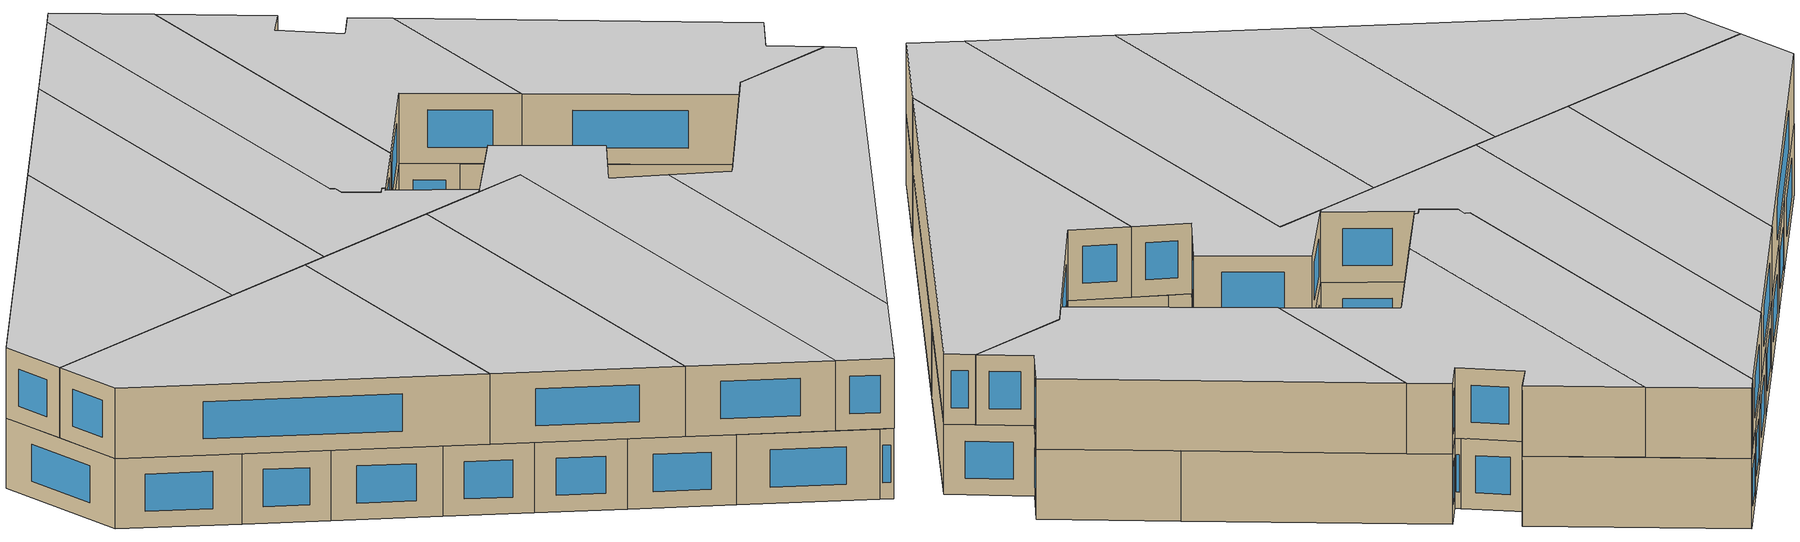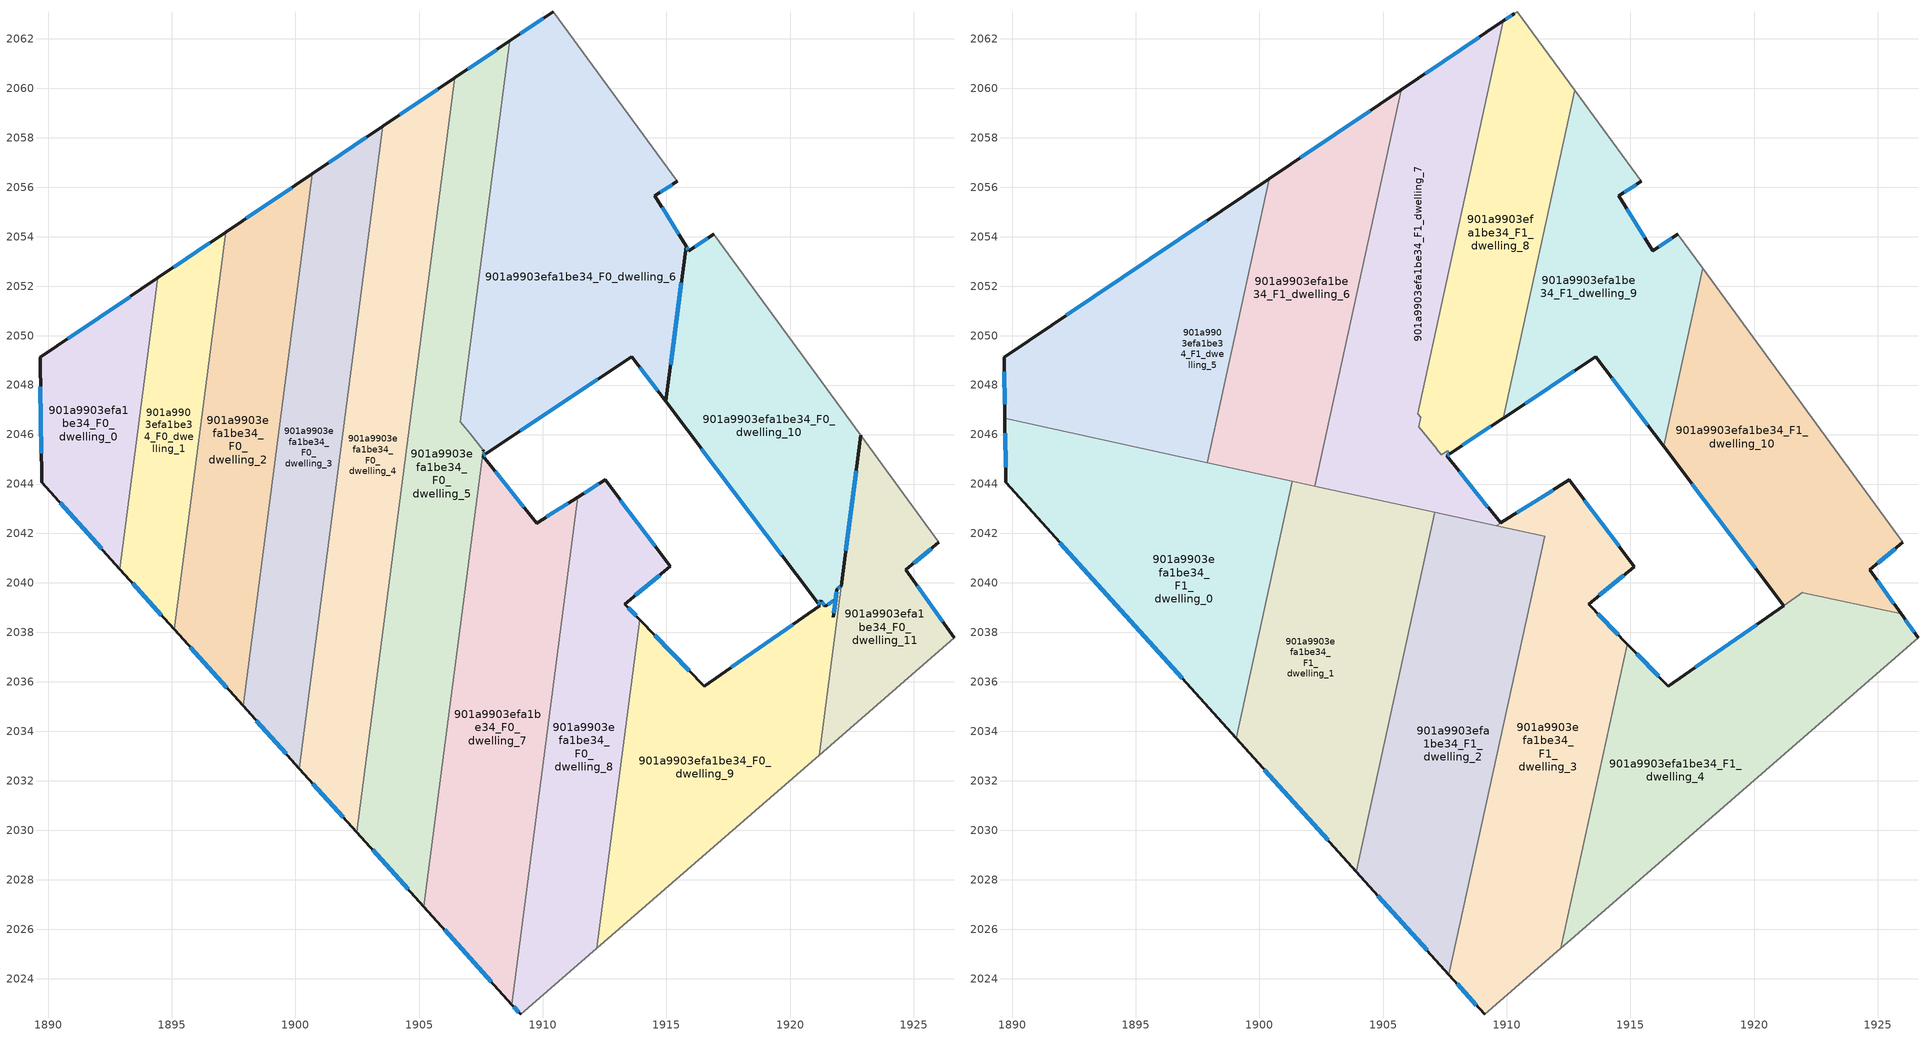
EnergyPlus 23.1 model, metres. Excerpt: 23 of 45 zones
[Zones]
901a9903efa1be34_F0_dwelling_0
 floor ground (EU_floor_Construction): 1894.43,2052.33 1892.9,2040.56 1889.74,2044.07 1889.67,2049.13 z0
 wall outside (EU_wall_Construction): 1894.43,2052.33 1889.67,2049.13 1889.74,2044.07 1892.9,2040.56 z0:3
 wall to 901a9903efa1be34_F0_dwelling_1 (EU_wall_Construction): 1892.9,2040.56 1894.43,2052.33 z0:3
 window (EU_Window_Construction): 1889.69,2047.94 1889.73,2045.25 / 1893.31,2051.58 1890.79,2049.88 / 1890.48,2043.24 1892.16,2041.38 z0.7:2.3
901a9903efa1be34_F0_dwelling_1
 floor ground (EU_floor_Construction): 1897.18,2054.18 1895.09,2038.12 1892.9,2040.56 1894.43,2052.33 z0
 wall outside (EU_wall_Construction): 1892.9,2040.56 1895.09,2038.12 / 1897.18,2054.18 1894.43,2052.33 z0:3
 wall to 901a9903efa1be34_F0_dwelling_2 (EU_wall_Construction): 1895.09,2038.12 1897.18,2054.18 z0:3
 window (EU_Window_Construction): 1893.42,2039.98 1894.58,2038.69 / 1896.53,2053.75 1895.08,2052.77 z0.7:2.3
901a9903efa1be34_F0_dwelling_10
 floor ground (EU_floor_Construction): 1916.9,2054.1 1922.85,2045.96 1922.06,2039.86 1921.9,2039.75 1921.75,2038.61 1921.84,2039.34 1921.42,2039.05 1921.24,2039.29 1921.11,2039.2 1914.97,2047.34 1915.79,2053.62 1915.91,2053.43 z0
 wall outside (EU_wall_Construction): 1921.75,2038.61 1921.84,2039.34 / 1921.75,2038.61 1921.9,2039.75 1922.06,2039.86 1922.85,2045.96 / 1916.9,2054.1 1915.91,2053.43 1915.79,2053.62 1914.97,2047.34 1921.11,2039.2 1921.24,2039.29 1921.42,2039.05 1921.84,2039.34 z0:3
 wall adiabatic (EU_wall_Construction): 1922.85,2045.96 1916.9,2054.1 z0:3
 window (EU_Window_Construction): 1921.14,2039.22 1921.21,2039.27 / 1921.28,2039.23 1921.37,2039.1 / 1921.52,2039.12 1921.74,2039.28 / 1921.77,2038.78 1921.82,2039.17 / 1921.78,2038.88 1921.86,2039.48 / 1921.93,2039.78 1922.02,2039.84 / 1922.25,2041.3 1922.67,2044.53 / 1916.67,2053.94 1916.14,2053.59 / 1915.88,2053.48 1915.82,2053.58 / 1915.6,2052.15 1915.17,2048.81 / 1916.42,2045.43 1919.67,2041.11 z0.7:2.3
 ceiling adiabatic (EU_roof_Construction): 1921.87,2039.54 1921.9,2039.75 1922.06,2039.86 1922.85,2045.96 1917.92,2052.72 1916.35,2045.52 1921.11,2039.2 1921.24,2039.29 1921.33,2039.17 z3
901a9903efa1be34_F0_dwelling_11
 floor ground (EU_floor_Construction): 1922.85,2045.96 1926.02,2041.64 1924.68,2040.53 1926.63,2037.78 1921.17,2033.04 z0
 wall outside (EU_wall_Construction): 1926.63,2037.78 1924.68,2040.53 1926.02,2041.64 / 1922.85,2045.96 1922.06,2039.86 z0:3
 wall adiabatic (EU_wall_Construction): 1921.17,2033.04 1926.63,2037.78 / 1926.02,2041.64 1922.85,2045.96 z0:3
 wall to 901a9903efa1be34_F0_dwelling_9 (EU_wall_Construction): 1922.06,2039.86 1921.17,2033.04 z0:3
 window (EU_Window_Construction): 1925,2040.79 1925.7,2041.38 / 1926.17,2038.42 1925.14,2039.88 / 1922.67,2044.53 1922.25,2041.3 z0.7:2.3
901a9903efa1be34_F0_dwelling_2
 floor ground (EU_floor_Construction): 1900.68,2056.54 1897.88,2035.03 1895.09,2038.12 1897.18,2054.18 z0
 wall outside (EU_wall_Construction): 1900.68,2056.54 1897.18,2054.18 / 1895.09,2038.12 1897.88,2035.03 z0:3
 wall to 901a9903efa1be34_F0_dwelling_3 (EU_wall_Construction): 1897.88,2035.03 1900.68,2056.54 z0:3
 window (EU_Window_Construction): 1899.86,2055.98 1898,2054.74 / 1895.75,2037.39 1897.23,2035.75 z0.7:2.3
 ceiling adiabatic (EU_roof_Construction): 1899.12,2044.6 1900.68,2056.54 1900.4,2056.35 1897.89,2044.87 z3
901a9903efa1be34_F0_dwelling_3
 floor ground (EU_floor_Construction): 1903.54,2058.46 1900.16,2032.49 1897.88,2035.03 1900.68,2056.54 z0
 wall outside (EU_wall_Construction): 1903.54,2058.46 1900.68,2056.54 / 1897.88,2035.03 1900.16,2032.49 z0:3
 wall to 901a9903efa1be34_F0_dwelling_4 (EU_wall_Construction): 1900.16,2032.49 1903.54,2058.46 z0:3
 window (EU_Window_Construction): 1902.86,2058.01 1901.35,2056.99 / 1898.42,2034.43 1899.63,2033.09 z0.7:2.3
 ceiling adiabatic (EU_roof_Construction): 1901.66,2044.04 1903.54,2058.46 1900.68,2056.54 1899.12,2044.6 z3; 1900.16,2032.49 1901.66,2044.04 1901.33,2044.12 1899.06,2033.72 z3
901a9903efa1be34_F0_dwelling_4
 floor ground (EU_floor_Construction): 1906.45,2060.42 1902.48,2029.92 1900.16,2032.49 1903.54,2058.46 z0
 wall outside (EU_wall_Construction): 1906.45,2060.42 1903.54,2058.46 / 1900.16,2032.49 1902.48,2029.92 z0:3
 wall to 901a9903efa1be34_F0_dwelling_5 (EU_wall_Construction): 1902.48,2029.92 1906.45,2060.42 z0:3
 window (EU_Window_Construction): 1905.76,2059.96 1904.22,2058.92 / 1900.71,2031.89 1901.94,2030.52 z0.7:2.3
 ceiling adiabatic (EU_roof_Construction): 1904.24,2043.48 1906.45,2060.42 1903.54,2058.46 1901.66,2044.04 z3
901a9903efa1be34_F0_dwelling_5
 floor ground (EU_floor_Construction): 1908.67,2061.92 1906.67,2046.52 1907.07,2046.02 1907.59,2045.36 1905.2,2026.9 1902.48,2029.92 1906.45,2060.42 z0
 wall outside (EU_wall_Construction): 1908.67,2061.92 1906.45,2060.42 / 1902.48,2029.92 1905.2,2026.9 z0:3
 wall to 901a9903efa1be34_F0_dwelling_6 (EU_wall_Construction): 1907.59,2045.36 1907.07,2046.02 1906.67,2046.52 1908.67,2061.92 z0:3
 wall to 901a9903efa1be34_F0_dwelling_7 (EU_wall_Construction): 1905.2,2026.9 1907.59,2045.36 z0:3
 window (EU_Window_Construction): 1908.15,2061.57 1906.97,2060.77 / 1903.12,2029.21 1904.56,2027.61 z0.7:2.3
901a9903efa1be34_F0_dwelling_6
 floor ground (EU_floor_Construction): 1910.42,2063.1 1915.44,2056.24 1914.53,2055.66 1915.79,2053.62 1914.97,2047.34 1913.6,2049.16 1907.7,2045.23 1907.6,2045.35 1907.07,2046.02 1906.67,2046.52 1908.67,2061.92 z0
 wall outside (EU_wall_Construction): 1907.7,2045.23 1913.6,2049.16 1914.97,2047.34 1915.79,2053.62 1914.53,2055.66 1915.44,2056.24 / 1910.42,2063.1 1908.67,2061.92 / 1907.59,2045.36 1907.6,2045.35 z0:3
 wall adiabatic (EU_wall_Construction): 1915.44,2056.24 1910.42,2063.1 z0:3
 wall to 901a9903efa1be34_F0_dwelling_7 (EU_wall_Construction): 1907.6,2045.35 1907.7,2045.23 z0:3
 window (EU_Window_Construction): 1909.08,2046.15 1912.22,2048.23 / 1910.01,2062.82 1909.08,2062.2 / 1914.75,2055.79 1915.23,2056.1 / 1915.5,2054.1 1914.83,2055.18 / 1915.17,2048.81 1915.6,2052.15 / 1913.92,2048.73 1914.65,2047.76 z0.7:2.3
 ceiling adiabatic (EU_roof_Construction): 1907.17,2050.36 1909.87,2062.72 1908.67,2061.92 z3
901a9903efa1be34_F0_dwelling_7
 floor ground (EU_floor_Construction): 1911.42,2043.47 1908.75,2022.95 1905.2,2026.9 1907.59,2045.36 1907.6,2045.35 1907.7,2045.23 1907.57,2045.15 1909.75,2042.42 z0
 wall outside (EU_wall_Construction): 1905.2,2026.9 1908.75,2022.95 / 1907.6,2045.35 1907.59,2045.36 / 1911.42,2043.47 1909.75,2042.42 1907.57,2045.15 1907.7,2045.23 z0:3
 wall to 901a9903efa1be34_F0_dwelling_8 (EU_wall_Construction): 1908.75,2022.95 1911.42,2043.47 z0:3
 window (EU_Window_Construction): 1906.03,2025.97 1907.92,2023.88 / 1907.6,2045.17 1907.67,2045.21 / 1909.24,2043.06 1908.08,2044.51 / 1911.03,2043.23 1910.14,2042.67 z0.7:2.3
901a9903efa1be34_F0_dwelling_8
 floor ground (EU_floor_Construction): 1912.52,2044.17 1915.16,2040.67 1913.31,2039.14 1913.91,2038.52 1912.19,2025.23 1909.11,2022.56 1908.75,2022.95 1911.42,2043.47 z0
 wall outside (EU_wall_Construction): 1913.91,2038.52 1913.31,2039.14 1915.16,2040.67 1912.52,2044.17 1911.42,2043.47 / 1908.75,2022.95 1909.11,2022.56 z0:3
 wall to 901a9903efa1be34_F0_dwelling_9 (EU_wall_Construction): 1912.19,2025.23 1913.91,2038.52 z0:3
 wall adiabatic (EU_wall_Construction): 1909.11,2022.56 1912.19,2025.23 z0:3
 window (EU_Window_Construction): 1914.54,2041.49 1913.14,2043.34 / 1913.74,2039.5 1914.73,2040.31 / 1913.77,2038.66 1913.45,2039 / 1908.83,2022.86 1909.02,2022.65 / 1912.26,2044 1911.68,2043.64 z0.7:2.3
901a9903efa1be34_F0_dwelling_9
 floor ground (EU_floor_Construction): 1922.06,2039.86 1921.17,2033.04 1912.19,2025.23 1913.91,2038.52 1916.53,2035.82 1921.2,2039.08 1921.11,2039.2 1921.24,2039.29 1921.42,2039.05 1921.84,2039.34 1921.9,2039.75 z0
 wall outside (EU_wall_Construction): 1922.06,2039.86 1921.9,2039.75 1921.84,2039.34 1921.42,2039.05 1921.24,2039.29 1921.11,2039.2 1921.2,2039.08 1916.53,2035.82 1913.91,2038.52 z0:3
 wall adiabatic (EU_wall_Construction): 1912.19,2025.23 1921.17,2033.04 z0:3
 window (EU_Window_Construction): 1922.02,2039.84 1921.93,2039.78 / 1915.91,2036.45 1914.53,2037.88 / 1920.11,2038.31 1917.63,2036.58 / 1921.13,2039.17 1921.18,2039.11 / 1921.21,2039.27 1921.14,2039.22 / 1921.37,2039.1 1921.28,2039.23 / 1921.74,2039.28 1921.52,2039.12 / 1921.88,2039.65 1921.86,2039.44 z0.7:2.3
 ceiling adiabatic (EU_roof_Construction): 1921.33,2039.17 1921.24,2039.29 1921.11,2039.2 1921.2,2039.08 z3
901a9903efa1be34_F1_dwelling_0
 floor to 901a9903efa1be34_F0_dwelling_2 (EU_floor_Construction): 1899.12,2044.6 1897.88,2035.03 1895.09,2038.12 1896.02,2045.27 z3
 floor to 901a9903efa1be34_F0_dwelling_0 (EU_floor_Construction): 1893.58,2045.81 1892.9,2040.56 1889.74,2044.07 1889.71,2046.65 z3
 floor to 901a9903efa1be34_F0_dwelling_1 (EU_floor_Construction): 1896.02,2045.27 1895.09,2038.12 1892.9,2040.56 1893.58,2045.81 z3
 floor to 901a9903efa1be34_F0_dwelling_3 (EU_floor_Construction): 1901.33,2044.12 1899.06,2033.72 1897.88,2035.03 1899.12,2044.6 z3
 wall outside (EU_wall_Construction): 1889.71,2046.65 1889.74,2044.06 1899.06,2033.71 z3:6
 wall to 901a9903efa1be34_F1_dwelling_1 (EU_wall_Construction): 1899.06,2033.71 1901.33,2044.12 z3:6
 wall to 901a9903efa1be34_F1_dwelling_5 (EU_wall_Construction): 1897.89,2044.87 1889.71,2046.65 z3:6
 wall to 901a9903efa1be34_F1_dwelling_6 (EU_wall_Construction): 1901.33,2044.12 1897.89,2044.86 z3:6
 window (EU_Window_Construction): 1891.93,2041.63 1896.87,2036.15 / 1889.71,2046.04 1889.73,2044.67 z3.7:5.3
 ceiling to 901a9903efa1be34_F2_dwelling_0 (EU_floor_Construction): 1899.06,2033.71 1901.33,2044.12 1889.71,2046.65 1889.74,2044.06 z6
901a9903efa1be34_F1_dwelling_1
 floor to 901a9903efa1be34_F0_dwelling_4 (EU_floor_Construction): 1904.24,2043.48 1902.48,2029.92 1900.16,2032.49 1901.66,2044.04 z3
 floor to 901a9903efa1be34_F0_dwelling_5 (EU_floor_Construction): 1907.08,2042.86 1903.91,2028.33 1902.48,2029.92 1904.24,2043.48 z3
 floor adiabatic (EU_floor_Construction): 1901.66,2044.04 1900.16,2032.49 1902.48,2029.92 1899.06,2033.71 1901.33,2044.12 z3
 wall outside (EU_wall_Construction): 1899.06,2033.71 1903.91,2028.33 z3:6
 wall to 901a9903efa1be34_F1_dwelling_2 (EU_wall_Construction): 1903.91,2028.33 1907.08,2042.86 z3:6
 wall to 901a9903efa1be34_F1_dwelling_7 (EU_wall_Construction): 1907.08,2042.86 1902.24,2043.92 z3:6
 wall to 901a9903efa1be34_F1_dwelling_6 (EU_wall_Construction): 1902.24,2043.92 1901.33,2044.12 z3:6
 window (EU_Window_Construction): 1900.2,2032.45 1902.77,2029.59 z3.7:5.3
 ceiling to 901a9903efa1be34_F2_dwelling_1 (EU_floor_Construction): 1903.91,2028.33 1907.08,2042.86 1901.33,2044.12 1899.06,2033.71 z6
901a9903efa1be34_F1_dwelling_10
 floor to 901a9903efa1be34_F0_dwelling_11 (EU_floor_Construction): 1922.85,2045.96 1926.01,2041.64 1924.68,2040.53 1925.94,2038.75 1922.03,2039.6 z3
 floor to 901a9903efa1be34_F0_dwelling_9 (EU_floor_Construction): 1922.06,2039.86 1922.03,2039.6 1921.97,2039.61 1921.87,2039.54 1921.9,2039.75 z3
 floor adiabatic (EU_floor_Construction): 1917.92,2052.72 1922.85,2045.96 1922.06,2039.86 1921.9,2039.75 1921.87,2039.54 1921.2,2039.08 1916.35,2045.52 z3
 wall outside (EU_wall_Construction): 1925.94,2038.75 1924.68,2040.53 1926.02,2041.64 / 1916.35,2045.52 1921.2,2039.08 z3:6
 wall to 901a9903efa1be34_F1_dwelling_9 (EU_wall_Construction): 1917.92,2052.72 1916.35,2045.52 z3:6
 wall adiabatic (EU_wall_Construction): 1926.02,2041.64 1917.92,2052.72 z3:6
 wall to 901a9903efa1be34_F1_dwelling_4 (EU_wall_Construction): 1921.2,2039.08 1921.97,2039.61 1925.94,2038.75 z3:6
 window (EU_Window_Construction): 1925,2040.79 1925.7,2041.38 / 1925.65,2039.16 1924.98,2040.11 / 1917.49,2044.01 1920.06,2040.59 z3.7:5.3
 ceiling to 901a9903efa1be34_F2_dwelling_10 (EU_floor_Construction): 1925.94,2038.75 1924.68,2040.53 1926.02,2041.64 1917.92,2052.72 1916.35,2045.52 1921.2,2039.08 1921.97,2039.61 z6
901a9903efa1be34_F1_dwelling_2
 floor to 901a9903efa1be34_F0_dwelling_7 (EU_floor_Construction): 1911.22,2041.96 1910.74,2038.28 1907.66,2024.16 1905.2,2026.9 1907.26,2042.82 z3
 floor to 901a9903efa1be34_F0_dwelling_8 (EU_floor_Construction): 1911.53,2041.89 1910.74,2038.28 1911.22,2041.96 z3
 floor to 901a9903efa1be34_F0_dwelling_5 (EU_floor_Construction): 1907.26,2042.82 1905.2,2026.9 1903.91,2028.33 1907.08,2042.86 z3
 wall outside (EU_wall_Construction): 1903.91,2028.33 1907.66,2024.16 z3:6
 wall to 901a9903efa1be34_F1_dwelling_3 (EU_wall_Construction): 1907.66,2024.16 1911.53,2041.89 1909.58,2042.31 z3:6
 wall to 901a9903efa1be34_F1_dwelling_7 (EU_wall_Construction): 1909.58,2042.32 1907.08,2042.86 z3:6
 window (EU_Window_Construction): 1904.79,2027.35 1906.78,2025.14 z3.7:5.3
 ceiling to 901a9903efa1be34_F2_dwelling_2 (EU_floor_Construction): 1907.66,2024.16 1911.53,2041.89 1907.08,2042.86 1903.91,2028.33 z6
901a9903efa1be34_F1_dwelling_3
 floor to 901a9903efa1be34_F0_dwelling_8 (EU_floor_Construction): 1912.52,2044.17 1915.16,2040.66 1913.31,2039.14 1913.91,2038.52 1912.19,2025.26 1912.19,2025.23 1909.11,2022.56 1908.75,2022.95 1910.74,2038.28 1911.53,2041.89 1911.22,2041.96 1911.42,2043.47 z3
 floor to 901a9903efa1be34_F0_dwelling_7 (EU_floor_Construction): 1910.74,2038.28 1908.75,2022.95 1907.66,2024.16 z3; 1911.42,2043.47 1911.22,2041.96 1909.58,2042.32 1909.75,2042.42 z3
 floor to 901a9903efa1be34_F0_dwelling_9 (EU_floor_Construction): 1913.91,2038.52 1914.87,2037.53 1912.19,2025.26 z3
 wall outside (EU_wall_Construction): 1907.66,2024.16 1909.11,2022.55 / 1914.87,2037.53 1913.31,2039.14 1915.16,2040.66 1912.52,2044.17 1909.75,2042.42 z3:6
 wall to 901a9903efa1be34_F1_dwelling_4 (EU_wall_Construction): 1912.19,2025.23 1914.87,2037.53 z3:6
 wall adiabatic (EU_wall_Construction): 1909.11,2022.55 1912.19,2025.23 z3:6
 wall to 901a9903efa1be34_F1_dwelling_7 (EU_wall_Construction): 1909.75,2042.42 1909.58,2042.32 z3:6
 window (EU_Window_Construction): 1908,2023.78 1908.77,2022.93 / 1911.87,2043.76 1910.4,2042.83 / 1914.54,2041.49 1913.14,2043.34 / 1913.74,2039.5 1914.73,2040.31 / 1914.5,2037.91 1913.68,2038.76 z3.7:5.3
 ceiling to 901a9903efa1be34_F2_dwelling_3 (EU_floor_Construction): 1912.19,2025.23 1914.87,2037.53 1913.31,2039.14 1915.16,2040.66 1912.52,2044.17 1909.75,2042.42 1909.58,2042.32 1911.53,2041.89 1907.66,2024.16 1909.11,2022.55 z6
901a9903efa1be34_F1_dwelling_4
 floor to 901a9903efa1be34_F0_dwelling_9 (EU_floor_Construction): 1922.03,2039.6 1921.17,2033.04 1912.37,2025.39 1912.19,2025.23 1912.19,2025.26 1914.87,2037.53 1916.53,2035.82 1921.33,2039.17 1921.42,2039.05 1921.84,2039.34 1921.87,2039.54 1921.97,2039.61 z3
 floor to 901a9903efa1be34_F0_dwelling_10 (EU_floor_Construction): 1921.87,2039.54 1921.84,2039.34 1921.42,2039.05 1921.33,2039.17 z3
 floor to 901a9903efa1be34_F0_dwelling_11 (EU_floor_Construction): 1925.94,2038.75 1926.63,2037.78 1921.17,2033.04 1922.03,2039.6 z3
 wall outside (EU_wall_Construction): 1926.63,2037.78 1925.94,2038.75 / 1921.2,2039.08 1916.53,2035.82 1914.87,2037.53 z3:6
 wall adiabatic (EU_wall_Construction): 1912.19,2025.23 1912.44,2025.45 1926.63,2037.78 z3:6
 window (EU_Window_Construction): 1926.47,2038.01 1926.1,2038.52 / 1916.14,2036.22 1915.26,2037.13 / 1920.1,2038.31 1917.62,2036.58 z3.7:5.3
 ceiling to 901a9903efa1be34_F2_dwelling_4 (EU_floor_Construction): 1926.63,2037.78 1925.94,2038.75 1921.97,2039.61 1916.53,2035.82 1914.87,2037.53 1912.19,2025.23 1912.44,2025.45 z6
901a9903efa1be34_F1_dwelling_5
 floor to 901a9903efa1be34_F0_dwelling_0 (EU_floor_Construction): 1894.43,2052.33 1893.58,2045.81 1889.71,2046.65 1889.67,2049.13 z3
 floor to 901a9903efa1be34_F0_dwelling_1 (EU_floor_Construction): 1897.18,2054.18 1896.02,2045.27 1893.58,2045.81 1894.43,2052.33 z3
 floor to 901a9903efa1be34_F0_dwelling_2 (EU_floor_Construction): 1900.4,2056.35 1897.89,2044.87 1896.02,2045.27 1897.18,2054.18 z3
 wall outside (EU_wall_Construction): 1900.4,2056.35 1889.67,2049.12 1889.71,2046.65 z3:6
 wall to 901a9903efa1be34_F1_dwelling_6 (EU_wall_Construction): 1897.89,2044.87 1900.4,2056.35 z3:6
 window (EU_Window_Construction): 1889.68,2048.54 1889.7,2047.23 / 1897.88,2054.65 1892.19,2050.82 z3.7:5.3
 ceiling to 901a9903efa1be34_F2_dwelling_5 (EU_floor_Construction): 1897.89,2044.87 1900.4,2056.35 1889.67,2049.12 1889.71,2046.65 z6
901a9903efa1be34_F1_dwelling_6
 floor adiabatic (EU_floor_Construction): 1905.74,2059.94 1902.24,2043.92 1897.89,2044.87 1900.4,2056.35 z3
 wall outside (EU_wall_Construction): 1905.74,2059.94 1900.4,2056.35 z3:6
 wall to 901a9903efa1be34_F1_dwelling_7 (EU_wall_Construction): 1902.24,2043.92 1905.74,2059.94 z3:6
 window (EU_Window_Construction): 1904.48,2059.1 1901.65,2057.19 z3.7:5.3
 ceiling to 901a9903efa1be34_F2_dwelling_6 (EU_floor_Construction): 1902.24,2043.92 1905.74,2059.94 1900.4,2056.35 1897.89,2044.87 z6
901a9903efa1be34_F1_dwelling_7
 floor to 901a9903efa1be34_F0_dwelling_5 (EU_floor_Construction): 1908.67,2061.92 1907.17,2050.35 1906.4,2046.85 1906.53,2046.7 1906.44,2046.32 1907.17,2045.42 1907.35,2045.18 1907.59,2045.34 1907.26,2042.82 1904.24,2043.48 1906.44,2060.42 z3
 floor adiabatic (EU_floor_Construction): 1909.87,2062.72 1907.17,2050.35 1908.67,2061.92 z3; 1906.44,2060.42 1904.24,2043.48 1902.24,2043.92 1905.74,2059.94 z3
 floor to 901a9903efa1be34_F0_dwelling_7 (EU_floor_Construction): 1907.7,2045.23 1907.57,2045.14 1909.75,2042.42 1909.58,2042.32 1907.26,2042.82 1907.59,2045.34 1907.6,2045.35 z3
 wall outside (EU_wall_Construction): 1909.75,2042.42 1907.57,2045.14 1907.7,2045.23 / 1909.87,2062.72 1905.74,2059.94 z3:6
 wall to 901a9903efa1be34_F1_dwelling_8 (EU_wall_Construction): 1907.7,2045.23 1907.6,2045.35 1907.35,2045.18 1907.17,2045.42 1906.44,2046.32 1906.53,2046.7 / 1906.52,2046.7 1906.4,2046.85 1909.87,2062.72 z3:6
 window (EU_Window_Construction): 1907.6,2045.16 1907.67,2045.21 / 1909.24,2043.06 1908.08,2044.51 / 1908.9,2062.07 1906.71,2060.6 z3.7:5.3
 ceiling to 901a9903efa1be34_F2_dwelling_7 (EU_floor_Construction): 1909.75,2042.42 1907.57,2045.14 1907.7,2045.23 1907.6,2045.35 1907.35,2045.18 1907.17,2045.42 1906.44,2046.32 1906.53,2046.7 1906.4,2046.85 1909.87,2062.72 1905.74,2059.94 1902.24,2043.92 1909.58,2042.32 z6
901a9903efa1be34_F1_dwelling_8
 floor to 901a9903efa1be34_F0_dwelling_6 (EU_floor_Construction): 1910.42,2063.1 1912.75,2059.92 1909.86,2046.67 1907.7,2045.23 1907.6,2045.35 1907.07,2046.02 1906.67,2046.52 1907.17,2050.36 1909.87,2062.72 1910.3,2063.02 z3
 floor to 901a9903efa1be34_F0_dwelling_5 (EU_floor_Construction): 1907.17,2050.35 1906.67,2046.52 1907.07,2046.02 1907.59,2045.36 1907.59,2045.34 1907.35,2045.18 1907.17,2045.42 1906.44,2046.32 1906.53,2046.7 1906.4,2046.85 z3
 wall outside (EU_wall_Construction): 1910.3,2063.02 1909.87,2062.72 / 1907.7,2045.23 1909.86,2046.67 z3:6
 wall adiabatic (EU_wall_Construction): 1912.75,2059.92 1910.42,2063.1 1910.3,2063.02 z3:6
 wall to 901a9903efa1be34_F1_dwelling_9 (EU_wall_Construction): 1909.86,2046.67 1912.75,2059.92 z3:6
 window (EU_Window_Construction): 1910.2,2062.95 1909.97,2062.79 / 1908.21,2045.57 1909.35,2046.33 z3.7:5.3
 ceiling to 901a9903efa1be34_F2_dwelling_8 (EU_floor_Construction): 1909.86,2046.67 1912.75,2059.92 1910.42,2063.1 1910.3,2063.02 1909.87,2062.72 1906.4,2046.85 1906.52,2046.7 1906.44,2046.32 1907.16,2045.41 1907.35,2045.18 1907.6,2045.35 1907.7,2045.23 z6
901a9903efa1be34_F1_dwelling_9
 floor to 901a9903efa1be34_F0_dwelling_6 (EU_floor_Construction): 1912.75,2059.92 1915.44,2056.24 1914.53,2055.66 1915.79,2053.62 1914.97,2047.34 1913.6,2049.16 1909.86,2046.67 z3
 floor to 901a9903efa1be34_F0_dwelling_10 (EU_floor_Construction): 1916.9,2054.1 1917.92,2052.72 1916.35,2045.52 1914.97,2047.34 1915.79,2053.62 1915.91,2053.43 z3
 wall outside (EU_wall_Construction): 1909.86,2046.67 1913.6,2049.15 1916.35,2045.52 / 1916.9,2054.1 1915.91,2053.43 1914.53,2055.66 1915.44,2056.24 z3:6
 wall adiabatic (EU_wall_Construction): 1917.92,2052.72 1916.9,2054.1 / 1915.44,2056.24 1912.75,2059.92 z3:6
 window (EU_Window_Construction): 1914.25,2048.3 1915.7,2046.37 / 1910.74,2047.25 1912.72,2048.57 / 1914.75,2055.79 1915.23,2056.1 / 1915.59,2053.96 1914.86,2055.14 / 1916.67,2053.94 1916.14,2053.59 z3.7:5.3
 ceiling to 901a9903efa1be34_F2_dwelling_9 (EU_floor_Construction): 1916.35,2045.52 1917.92,2052.72 1916.9,2054.1 1915.91,2053.43 1914.53,2055.66 1915.44,2056.24 1912.75,2059.92 1909.86,2046.67 1913.6,2049.15 z6
[Building]
EU S2 Campaign: North Axis=0; Terrain=City; Solar Distribution=FullExterior
[Site:Location]
Budapest.Ferenc.Liszt.Intl.AP: Latitude=47.437; Longitude=19.256; Time Zone=1; Elevation=185
[SizingPeriod:WeatherFileDays]
AnnualSizingPeriod: Begin Month=1; Begin Day of Month=1; End Month=12; End Day of Month=31; Day of Week for Start Day=Monday; Use Weather File Daylight Saving Period=No; Use Weather File Rain and Snow Indicators=No
[MATERIAL]
EU_InternalMass_Material: Roughness=MediumRough; Thickness=0.1; Conductivity=1; Density=1800; Specific Heat=900; Thermal Absorptance=0.9; Solar Absorptance=0.7; Visible Absorptance=0.7
[MATERIAL:NOMASS] Roughness=MediumRough; Thermal Absorptance=0.9; Solar Absorptance=0.7; Visible Absorptance=0.7
Name | Thermal Resistance
EU_wall_NoMass | 0.832559
EU_roof_NoMass | 1.39638
EU_floor_NoMass | 0.872794
[WINDOWMATERIAL:SIMPLEGLAZINGSYSTEM]
EU_Window_SimpleGlazing: UFactor=2.79869; Solar Heat Gain Coefficient=0.75; Visible Transmittance=0.75
[CONSTRUCTION]
EU_wall_Construction: EU_wall_NoMass
EU_roof_Construction: EU_roof_NoMass
EU_floor_Construction: EU_floor_NoMass
EU_Window_Construction: EU_Window_SimpleGlazing
EU_InternalMass_Construction: EU_InternalMass_Material
[ZONE] Type=1; Multiplier=1; Ceiling Height=autocalculate; Floor Area=autocalculate; Part of Total Floor Area=Yes
Name | Volume
901a9903efa1be34_F0_dwelling_0 | 100.301
901a9903efa1be34_F1_dwelling_0 | 225.544
901a9903efa1be34_F0_dwelling_1 | 104.822
901a9903efa1be34_F1_dwelling_1 | 225.543
901a9903efa1be34_F0_dwelling_10 | 185.404
901a9903efa1be34_F1_dwelling_10 | 189.419
901a9903efa1be34_F0_dwelling_11 | 99.3765
901a9903efa1be34_F0_dwelling_2 | 179.739
901a9903efa1be34_F1_dwelling_2 | 225.406
901a9903efa1be34_F0_dwelling_3 | 185.849
901a9903efa1be34_F1_dwelling_3 | 237.576
901a9903efa1be34_F0_dwelling_4 | 224.844
901a9903efa1be34_F1_dwelling_4 | 231.484
901a9903efa1be34_F0_dwelling_5 | 256.17
901a9903efa1be34_F1_dwelling_5 | 187.927
901a9903efa1be34_F0_dwelling_6 | 306.539
901a9903efa1be34_F1_dwelling_6 | 187.96
901a9903efa1be34_F0_dwelling_7 | 226.415
901a9903efa1be34_F1_dwelling_7 | 210.766
901a9903efa1be34_F0_dwelling_8 | 185.33
901a9903efa1be34_F1_dwelling_8 | 166.196
901a9903efa1be34_F0_dwelling_9 | 200.502
901a9903efa1be34_F1_dwelling_9 | 167.474
[INTERNALMASS] Construction=EU_InternalMass_Construction
Name | Zone or ZoneList | Surface Area
901a9903efa1be34_F0_dwelling_0_EU_InternalMass | 901a9903efa1be34_F0_dwelling_0 | 33.4396
901a9903efa1be34_F0_dwelling_1_EU_InternalMass | 901a9903efa1be34_F0_dwelling_1 | 34.9327
901a9903efa1be34_F0_dwelling_2_EU_InternalMass | 901a9903efa1be34_F0_dwelling_2 | 59.9128
901a9903efa1be34_F0_dwelling_3_EU_InternalMass | 901a9903efa1be34_F0_dwelling_3 | 61.9494
901a9903efa1be34_F0_dwelling_4_EU_InternalMass | 901a9903efa1be34_F0_dwelling_4 | 74.9626
901a9903efa1be34_F0_dwelling_5_EU_InternalMass | 901a9903efa1be34_F0_dwelling_5 | 85.3782
901a9903efa1be34_F0_dwelling_6_EU_InternalMass | 901a9903efa1be34_F0_dwelling_6 | 102.187
901a9903efa1be34_F0_dwelling_7_EU_InternalMass | 901a9903efa1be34_F0_dwelling_7 | 75.4632
901a9903efa1be34_F0_dwelling_8_EU_InternalMass | 901a9903efa1be34_F0_dwelling_8 | 61.7764
901a9903efa1be34_F0_dwelling_9_EU_InternalMass | 901a9903efa1be34_F0_dwelling_9 | 66.8328
901a9903efa1be34_F0_dwelling_10_EU_InternalMass | 901a9903efa1be34_F0_dwelling_10 | 61.8047
901a9903efa1be34_F0_dwelling_11_EU_InternalMass | 901a9903efa1be34_F0_dwelling_11 | 33.1249
901a9903efa1be34_F1_dwelling_0_EU_InternalMass | 901a9903efa1be34_F1_dwelling_0 | 75.1814
901a9903efa1be34_F1_dwelling_1_EU_InternalMass | 901a9903efa1be34_F1_dwelling_1 | 75.1813
901a9903efa1be34_F1_dwelling_2_EU_InternalMass | 901a9903efa1be34_F1_dwelling_2 | 75.1354
901a9903efa1be34_F1_dwelling_3_EU_InternalMass | 901a9903efa1be34_F1_dwelling_3 | 79.195
901a9903efa1be34_F1_dwelling_4_EU_InternalMass | 901a9903efa1be34_F1_dwelling_4 | 77.157
901a9903efa1be34_F1_dwelling_5_EU_InternalMass | 901a9903efa1be34_F1_dwelling_5 | 62.6424
901a9903efa1be34_F1_dwelling_6_EU_InternalMass | 901a9903efa1be34_F1_dwelling_6 | 62.6536
901a9903efa1be34_F1_dwelling_7_EU_InternalMass | 901a9903efa1be34_F1_dwelling_7 | 70.2545
901a9903efa1be34_F1_dwelling_8_EU_InternalMass | 901a9903efa1be34_F1_dwelling_8 | 55.3964
901a9903efa1be34_F1_dwelling_9_EU_InternalMass | 901a9903efa1be34_F1_dwelling_9 | 55.8237
901a9903efa1be34_F1_dwelling_10_EU_InternalMass | 901a9903efa1be34_F1_dwelling_10 | 63.1387
[OTHEREQUIPMENT] Fuel Type=Electricity; Design Level Calculation Method=Watts/Area; Power per Zone Floor Area=1; Fraction Latent=0; Fraction Radiant=0; Fraction Lost=0; Carbon Dioxide Generation Rate=0; EndUse Subcategory=EU_Step8_InternalGains
Name | Zone or ZoneList or Space or SpaceList | Schedule
EU_Step8_InternalGain_901a9903efa1be34_F0_dwelling_0_f000 | 901a9903efa1be34_F0_dwelling_0 | EU_Step8_GainSchedule_901a9903efa1be34_F0_dwelling_0_f000
EU_Step8_InternalGain_901a9903efa1be34_F0_dwelling_1_f000 | 901a9903efa1be34_F0_dwelling_1 | EU_Step8_GainSchedule_901a9903efa1be34_F0_dwelling_1_f000
EU_Step8_InternalGain_901a9903efa1be34_F0_dwelling_2_f000 | 901a9903efa1be34_F0_dwelling_2 | EU_Step8_GainSchedule_901a9903efa1be34_F0_dwelling_2_f000
EU_Step8_InternalGain_901a9903efa1be34_F0_dwelling_3_f000 | 901a9903efa1be34_F0_dwelling_3 | EU_Step8_GainSchedule_901a9903efa1be34_F0_dwelling_3_f000
EU_Step8_InternalGain_901a9903efa1be34_F0_dwelling_4_f000 | 901a9903efa1be34_F0_dwelling_4 | EU_Step8_GainSchedule_901a9903efa1be34_F0_dwelling_4_f000
EU_Step8_InternalGain_901a9903efa1be34_F0_dwelling_5_f000 | 901a9903efa1be34_F0_dwelling_5 | EU_Step8_GainSchedule_901a9903efa1be34_F0_dwelling_5_f000
EU_Step8_InternalGain_901a9903efa1be34_F0_dwelling_6_f000 | 901a9903efa1be34_F0_dwelling_6 | EU_Step8_GainSchedule_901a9903efa1be34_F0_dwelling_6_f000
EU_Step8_InternalGain_901a9903efa1be34_F0_dwelling_7_f000 | 901a9903efa1be34_F0_dwelling_7 | EU_Step8_GainSchedule_901a9903efa1be34_F0_dwelling_7_f000
EU_Step8_InternalGain_901a9903efa1be34_F0_dwelling_8_f000 | 901a9903efa1be34_F0_dwelling_8 | EU_Step8_GainSchedule_901a9903efa1be34_F0_dwelling_8_f000
EU_Step8_InternalGain_901a9903efa1be34_F0_dwelling_9_f000 | 901a9903efa1be34_F0_dwelling_9 | EU_Step8_GainSchedule_901a9903efa1be34_F0_dwelling_9_f000
EU_Step8_InternalGain_901a9903efa1be34_F0_dwelling_10_f000 | 901a9903efa1be34_F0_dwelling_10 | EU_Step8_GainSchedule_901a9903efa1be34_F0_dwelling_10_f000
EU_Step8_InternalGain_901a9903efa1be34_F0_dwelling_11_f000 | 901a9903efa1be34_F0_dwelling_11 | EU_Step8_GainSchedule_901a9903efa1be34_F0_dwelling_11_f000
EU_Step8_InternalGain_901a9903efa1be34_F1_dwelling_0_f000 | 901a9903efa1be34_F1_dwelling_0 | EU_Step8_GainSchedule_901a9903efa1be34_F1_dwelling_0_f000
EU_Step8_InternalGain_901a9903efa1be34_F1_dwelling_1_f000 | 901a9903efa1be34_F1_dwelling_1 | EU_Step8_GainSchedule_901a9903efa1be34_F1_dwelling_1_f000
EU_Step8_InternalGain_901a9903efa1be34_F1_dwelling_2_f000 | 901a9903efa1be34_F1_dwelling_2 | EU_Step8_GainSchedule_901a9903efa1be34_F1_dwelling_2_f000
EU_Step8_InternalGain_901a9903efa1be34_F1_dwelling_3_f000 | 901a9903efa1be34_F1_dwelling_3 | EU_Step8_GainSchedule_901a9903efa1be34_F1_dwelling_3_f000
EU_Step8_InternalGain_901a9903efa1be34_F1_dwelling_4_f000 | 901a9903efa1be34_F1_dwelling_4 | EU_Step8_GainSchedule_901a9903efa1be34_F1_dwelling_4_f000
EU_Step8_InternalGain_901a9903efa1be34_F1_dwelling_5_f000 | 901a9903efa1be34_F1_dwelling_5 | EU_Step8_GainSchedule_901a9903efa1be34_F1_dwelling_5_f000
EU_Step8_InternalGain_901a9903efa1be34_F1_dwelling_6_f000 | 901a9903efa1be34_F1_dwelling_6 | EU_Step8_GainSchedule_901a9903efa1be34_F1_dwelling_6_f000
EU_Step8_InternalGain_901a9903efa1be34_F1_dwelling_7_f000 | 901a9903efa1be34_F1_dwelling_7 | EU_Step8_GainSchedule_901a9903efa1be34_F1_dwelling_7_f000
EU_Step8_InternalGain_901a9903efa1be34_F1_dwelling_8_f000 | 901a9903efa1be34_F1_dwelling_8 | EU_Step8_GainSchedule_901a9903efa1be34_F1_dwelling_8_f000
EU_Step8_InternalGain_901a9903efa1be34_F1_dwelling_9_f000 | 901a9903efa1be34_F1_dwelling_9 | EU_Step8_GainSchedule_901a9903efa1be34_F1_dwelling_9_f000
EU_Step8_InternalGain_901a9903efa1be34_F1_dwelling_10_f000 | 901a9903efa1be34_F1_dwelling_10 | EU_Step8_GainSchedule_901a9903efa1be34_F1_dwelling_10_f000
[ZONEVENTILATION:DESIGNFLOWRATE] Schedule=EU_AlwaysOn; Design Flow Rate Calculation Method=AirChanges/Hour; Air Changes per Hour=0.475469; Ventilation Type=Natural; Fan Pressure Rise=0; Fan Total Efficiency=1; Constant Term Coefficient=1; Temperature Term Coefficient=0; Velocity Term Coefficient=0; Velocity Squared Term Coefficient=0; Minimum Indoor Temperature=-100; Maximum Indoor Temperature=100; Delta Temperature=-100; Minimum Outdoor Temperature=-100; Maximum Outdoor Temperature=100; Maximum Wind Speed=40
Name | Zone or ZoneList or Space or SpaceList
EU_ConstantAir_901a9903efa1be34_F0_dwelling_0 | 901a9903efa1be34_F0_dwelling_0
EU_ConstantAir_901a9903efa1be34_F0_dwelling_1 | 901a9903efa1be34_F0_dwelling_1
EU_ConstantAir_901a9903efa1be34_F0_dwelling_2 | 901a9903efa1be34_F0_dwelling_2
EU_ConstantAir_901a9903efa1be34_F0_dwelling_3 | 901a9903efa1be34_F0_dwelling_3
EU_ConstantAir_901a9903efa1be34_F0_dwelling_4 | 901a9903efa1be34_F0_dwelling_4
EU_ConstantAir_901a9903efa1be34_F0_dwelling_5 | 901a9903efa1be34_F0_dwelling_5
EU_ConstantAir_901a9903efa1be34_F0_dwelling_6 | 901a9903efa1be34_F0_dwelling_6
EU_ConstantAir_901a9903efa1be34_F0_dwelling_7 | 901a9903efa1be34_F0_dwelling_7
EU_ConstantAir_901a9903efa1be34_F0_dwelling_8 | 901a9903efa1be34_F0_dwelling_8
EU_ConstantAir_901a9903efa1be34_F0_dwelling_9 | 901a9903efa1be34_F0_dwelling_9
EU_ConstantAir_901a9903efa1be34_F0_dwelling_10 | 901a9903efa1be34_F0_dwelling_10
EU_ConstantAir_901a9903efa1be34_F0_dwelling_11 | 901a9903efa1be34_F0_dwelling_11
EU_ConstantAir_901a9903efa1be34_F1_dwelling_0 | 901a9903efa1be34_F1_dwelling_0
EU_ConstantAir_901a9903efa1be34_F1_dwelling_1 | 901a9903efa1be34_F1_dwelling_1
EU_ConstantAir_901a9903efa1be34_F1_dwelling_2 | 901a9903efa1be34_F1_dwelling_2
EU_ConstantAir_901a9903efa1be34_F1_dwelling_3 | 901a9903efa1be34_F1_dwelling_3
EU_ConstantAir_901a9903efa1be34_F1_dwelling_4 | 901a9903efa1be34_F1_dwelling_4
EU_ConstantAir_901a9903efa1be34_F1_dwelling_5 | 901a9903efa1be34_F1_dwelling_5
EU_ConstantAir_901a9903efa1be34_F1_dwelling_6 | 901a9903efa1be34_F1_dwelling_6
EU_ConstantAir_901a9903efa1be34_F1_dwelling_7 | 901a9903efa1be34_F1_dwelling_7
EU_ConstantAir_901a9903efa1be34_F1_dwelling_8 | 901a9903efa1be34_F1_dwelling_8
EU_ConstantAir_901a9903efa1be34_F1_dwelling_9 | 901a9903efa1be34_F1_dwelling_9
EU_ConstantAir_901a9903efa1be34_F1_dwelling_10 | 901a9903efa1be34_F1_dwelling_10
[HVACTEMPLATE:THERMOSTAT] Constant Heating Setpoint=20; Constant Cooling Setpoint=50
EU_HeatOnly_901a9903efa1be34_F0_dwelling_0; EU_HeatOnly_901a9903efa1be34_F0_dwelling_1; EU_HeatOnly_901a9903efa1be34_F0_dwelling_2; EU_HeatOnly_901a9903efa1be34_F0_dwelling_3; EU_HeatOnly_901a9903efa1be34_F0_dwelling_4; EU_HeatOnly_901a9903efa1be34_F0_dwelling_5; EU_HeatOnly_901a9903efa1be34_F0_dwelling_6; EU_HeatOnly_901a9903efa1be34_F0_dwelling_7; EU_HeatOnly_901a9903efa1be34_F0_dwelling_8; EU_HeatOnly_901a9903efa1be34_F0_dwelling_9; EU_HeatOnly_901a9903efa1be34_F0_dwelling_10; EU_HeatOnly_901a9903efa1be34_F0_dwelling_11; EU_HeatOnly_901a9903efa1be34_F1_dwelling_0; EU_HeatOnly_901a9903efa1be34_F1_dwelling_1; EU_HeatOnly_901a9903efa1be34_F1_dwelling_2; EU_HeatOnly_901a9903efa1be34_F1_dwelling_3; EU_HeatOnly_901a9903efa1be34_F1_dwelling_4; EU_HeatOnly_901a9903efa1be34_F1_dwelling_5; EU_HeatOnly_901a9903efa1be34_F1_dwelling_6; EU_HeatOnly_901a9903efa1be34_F1_dwelling_7; EU_HeatOnly_901a9903efa1be34_F1_dwelling_8; EU_HeatOnly_901a9903efa1be34_F1_dwelling_9; EU_HeatOnly_901a9903efa1be34_F1_dwelling_10; EU_HeatOnly_901a9903efa1be34_F2_dwelling_0; EU_HeatOnly_901a9903efa1be34_F2_dwelling_1; EU_HeatOnly_901a9903efa1be34_F2_dwelling_2; EU_HeatOnly_901a9903efa1be34_F2_dwelling_3; EU_HeatOnly_901a9903efa1be34_F2_dwelling_4; EU_HeatOnly_901a9903efa1be34_F2_dwelling_5; EU_HeatOnly_901a9903efa1be34_F2_dwelling_6; EU_HeatOnly_901a9903efa1be34_F2_dwelling_7; EU_HeatOnly_901a9903efa1be34_F2_dwelling_8; EU_HeatOnly_901a9903efa1be34_F2_dwelling_9; EU_HeatOnly_901a9903efa1be34_F2_dwelling_10; EU_HeatOnly_901a9903efa1be34_F3_dwelling_0; EU_HeatOnly_901a9903efa1be34_F3_dwelling_1; EU_HeatOnly_901a9903efa1be34_F3_dwelling_2; EU_HeatOnly_901a9903efa1be34_F3_dwelling_3; EU_HeatOnly_901a9903efa1be34_F3_dwelling_4; EU_HeatOnly_901a9903efa1be34_F3_dwelling_5; EU_HeatOnly_901a9903efa1be34_F3_dwelling_6; EU_HeatOnly_901a9903efa1be34_F3_dwelling_7; EU_HeatOnly_901a9903efa1be34_F3_dwelling_8; EU_HeatOnly_901a9903efa1be34_F3_dwelling_9; EU_HeatOnly_901a9903efa1be34_F3_dwelling_10
[HVACTEMPLATE:ZONE:IDEALLOADSAIRSYSTEM] System Availability Schedule=EU_AlwaysOn; Maximum Heating Supply Air Temperature=50; Minimum Cooling Supply Air Temperature=13; Maximum Heating Supply Air Humidity Ratio=0.0156; Minimum Cooling Supply Air Humidity Ratio=0.0077; Heating Limit=NoLimit; Cooling Limit=NoLimit; Heating Availability Schedule=EU_AlwaysOn; Cooling Availability Schedule=EU_CoolingOff; Dehumidification Control Type=ConstantSensibleHeatRatio; Cooling Sensible Heat Ratio=0.7; Dehumidification Setpoint=60; Humidification Control Type=None; Humidification Setpoint=30; Outdoor Air Method=None; Outdoor Air Flow Rate per Person=0.00944; Outdoor Air Flow Rate per Zone Floor Area=0; Outdoor Air Flow Rate per Zone=0; Demand Controlled Ventilation Type=None; Outdoor Air Economizer Type=NoEconomizer; Heat Recovery Type=None; Sensible Heat Recovery Effectiveness=0.7; Latent Heat Recovery Effectiveness=0.65
Name | Template Thermostat
901a9903efa1be34_F0_dwelling_0 | EU_HeatOnly_901a9903efa1be34_F0_dwelling_0
901a9903efa1be34_F0_dwelling_1 | EU_HeatOnly_901a9903efa1be34_F0_dwelling_1
901a9903efa1be34_F0_dwelling_2 | EU_HeatOnly_901a9903efa1be34_F0_dwelling_2
901a9903efa1be34_F0_dwelling_3 | EU_HeatOnly_901a9903efa1be34_F0_dwelling_3
901a9903efa1be34_F0_dwelling_4 | EU_HeatOnly_901a9903efa1be34_F0_dwelling_4
901a9903efa1be34_F0_dwelling_5 | EU_HeatOnly_901a9903efa1be34_F0_dwelling_5
901a9903efa1be34_F0_dwelling_6 | EU_HeatOnly_901a9903efa1be34_F0_dwelling_6
901a9903efa1be34_F0_dwelling_7 | EU_HeatOnly_901a9903efa1be34_F0_dwelling_7
901a9903efa1be34_F0_dwelling_8 | EU_HeatOnly_901a9903efa1be34_F0_dwelling_8
901a9903efa1be34_F0_dwelling_9 | EU_HeatOnly_901a9903efa1be34_F0_dwelling_9
901a9903efa1be34_F0_dwelling_10 | EU_HeatOnly_901a9903efa1be34_F0_dwelling_10
901a9903efa1be34_F0_dwelling_11 | EU_HeatOnly_901a9903efa1be34_F0_dwelling_11
901a9903efa1be34_F1_dwelling_0 | EU_HeatOnly_901a9903efa1be34_F1_dwelling_0
901a9903efa1be34_F1_dwelling_1 | EU_HeatOnly_901a9903efa1be34_F1_dwelling_1
901a9903efa1be34_F1_dwelling_2 | EU_HeatOnly_901a9903efa1be34_F1_dwelling_2
901a9903efa1be34_F1_dwelling_3 | EU_HeatOnly_901a9903efa1be34_F1_dwelling_3
901a9903efa1be34_F1_dwelling_4 | EU_HeatOnly_901a9903efa1be34_F1_dwelling_4
901a9903efa1be34_F1_dwelling_5 | EU_HeatOnly_901a9903efa1be34_F1_dwelling_5
901a9903efa1be34_F1_dwelling_6 | EU_HeatOnly_901a9903efa1be34_F1_dwelling_6
901a9903efa1be34_F1_dwelling_7 | EU_HeatOnly_901a9903efa1be34_F1_dwelling_7
901a9903efa1be34_F1_dwelling_8 | EU_HeatOnly_901a9903efa1be34_F1_dwelling_8
901a9903efa1be34_F1_dwelling_9 | EU_HeatOnly_901a9903efa1be34_F1_dwelling_9
901a9903efa1be34_F1_dwelling_10 | EU_HeatOnly_901a9903efa1be34_F1_dwelling_10
[SIZING:ZONE] Zone Cooling Design Supply Air Temperature Input Method=SupplyAirTemperature; Zone Cooling Design Supply Air Temperature=13; Zone Heating Design Supply Air Temperature Input Method=SupplyAirTemperature; Zone Heating Design Supply Air Temperature=50; Zone Cooling Design Supply Air Humidity Ratio=0.008; Zone Heating Design Supply Air Humidity Ratio=0.008; Cooling Design Air Flow Method=DesignDay; Cooling Design Air Flow Rate=0; Cooling Minimum Air Flow per Zone Floor Area=0.000762; Cooling Minimum Air Flow=0; Cooling Minimum Air Flow Fraction=0.2; Heating Design Air Flow Method=DesignDay; Heating Design Air Flow Rate=0; Heating Maximum Air Flow per Zone Floor Area=0.002032; Heating Maximum Air Flow=0.141576; Heating Maximum Air Flow Fraction=0.3; Account for Dedicated Outdoor Air System=No; Dedicated Outdoor Air System Control Strategy=NeutralSupplyAir; Dedicated Outdoor Air Low Setpoint Temperature for Design=autosize; Dedicated Outdoor Air High Setpoint Temperature for Design=autosize; Zone Load Sizing Method=Sensible Load Only No Latent Load; Zone Latent Cooling Design Supply Air Humidity Ratio Input Method=HumidityRatioDifference; Zone Cooling Design Supply Air Humidity Ratio Difference=0.005; Zone Latent Heating Design Supply Air Humidity Ratio Input Method=HumidityRatioDifference; Zone Humidification Design Supply Air Humidity Ratio Difference=0.005
901a9903efa1be34_F0_dwelling_0; 901a9903efa1be34_F0_dwelling_1; 901a9903efa1be34_F0_dwelling_2; 901a9903efa1be34_F0_dwelling_3; 901a9903efa1be34_F0_dwelling_4; 901a9903efa1be34_F0_dwelling_5; 901a9903efa1be34_F0_dwelling_6; 901a9903efa1be34_F0_dwelling_7; 901a9903efa1be34_F0_dwelling_8; 901a9903efa1be34_F0_dwelling_9; 901a9903efa1be34_F0_dwelling_10; 901a9903efa1be34_F0_dwelling_11; 901a9903efa1be34_F1_dwelling_0; 901a9903efa1be34_F1_dwelling_1; 901a9903efa1be34_F1_dwelling_2; 901a9903efa1be34_F1_dwelling_3; 901a9903efa1be34_F1_dwelling_4; 901a9903efa1be34_F1_dwelling_5; 901a9903efa1be34_F1_dwelling_6; 901a9903efa1be34_F1_dwelling_7; 901a9903efa1be34_F1_dwelling_8; 901a9903efa1be34_F1_dwelling_9; 901a9903efa1be34_F1_dwelling_10
[SCHEDULE:CONSTANT]
Name | Hourly Value
EU_AlwaysOn | 1
EU_CoolingOff | 0
[SCHEDULE:FILE] Column Number=1; Rows to Skip at Top=0; Number of Hours of Data=8760; Column Separator=Comma; Interpolate to Timestep=No; Minutes per Item=60; Adjust Schedule for Daylight Savings=Yes
Name | File
EU_Step8_GainSchedule_901a9903efa1be34_F0_dwelling_0_f000 | ../../schedules/901a9903efa1be34/901a9903efa1be34_F0_dwelling_0_f000_gain.csv
EU_Step8_GainSchedule_901a9903efa1be34_F0_dwelling_1_f000 | ../../schedules/901a9903efa1be34/901a9903efa1be34_F0_dwelling_1_f000_gain.csv
EU_Step8_GainSchedule_901a9903efa1be34_F0_dwelling_2_f000 | ../../schedules/901a9903efa1be34/901a9903efa1be34_F0_dwelling_2_f000_gain.csv
EU_Step8_GainSchedule_901a9903efa1be34_F0_dwelling_3_f000 | ../../schedules/901a9903efa1be34/901a9903efa1be34_F0_dwelling_3_f000_gain.csv
EU_Step8_GainSchedule_901a9903efa1be34_F0_dwelling_4_f000 | ../../schedules/901a9903efa1be34/901a9903efa1be34_F0_dwelling_4_f000_gain.csv
EU_Step8_GainSchedule_901a9903efa1be34_F0_dwelling_5_f000 | ../../schedules/901a9903efa1be34/901a9903efa1be34_F0_dwelling_5_f000_gain.csv
EU_Step8_GainSchedule_901a9903efa1be34_F0_dwelling_6_f000 | ../../schedules/901a9903efa1be34/901a9903efa1be34_F0_dwelling_6_f000_gain.csv
EU_Step8_GainSchedule_901a9903efa1be34_F0_dwelling_7_f000 | ../../schedules/901a9903efa1be34/901a9903efa1be34_F0_dwelling_7_f000_gain.csv
EU_Step8_GainSchedule_901a9903efa1be34_F0_dwelling_8_f000 | ../../schedules/901a9903efa1be34/901a9903efa1be34_F0_dwelling_8_f000_gain.csv
EU_Step8_GainSchedule_901a9903efa1be34_F0_dwelling_9_f000 | ../../schedules/901a9903efa1be34/901a9903efa1be34_F0_dwelling_9_f000_gain.csv
EU_Step8_GainSchedule_901a9903efa1be34_F0_dwelling_10_f000 | ../../schedules/901a9903efa1be34/901a9903efa1be34_F0_dwelling_10_f000_gain.csv
EU_Step8_GainSchedule_901a9903efa1be34_F0_dwelling_11_f000 | ../../schedules/901a9903efa1be34/901a9903efa1be34_F0_dwelling_11_f000_gain.csv
EU_Step8_GainSchedule_901a9903efa1be34_F1_dwelling_0_f000 | ../../schedules/901a9903efa1be34/901a9903efa1be34_F1_dwelling_0_f000_gain.csv
EU_Step8_GainSchedule_901a9903efa1be34_F1_dwelling_1_f000 | ../../schedules/901a9903efa1be34/901a9903efa1be34_F1_dwelling_1_f000_gain.csv
EU_Step8_GainSchedule_901a9903efa1be34_F1_dwelling_2_f000 | ../../schedules/901a9903efa1be34/901a9903efa1be34_F1_dwelling_2_f000_gain.csv
EU_Step8_GainSchedule_901a9903efa1be34_F1_dwelling_3_f000 | ../../schedules/901a9903efa1be34/901a9903efa1be34_F1_dwelling_3_f000_gain.csv
EU_Step8_GainSchedule_901a9903efa1be34_F1_dwelling_4_f000 | ../../schedules/901a9903efa1be34/901a9903efa1be34_F1_dwelling_4_f000_gain.csv
EU_Step8_GainSchedule_901a9903efa1be34_F1_dwelling_5_f000 | ../../schedules/901a9903efa1be34/901a9903efa1be34_F1_dwelling_5_f000_gain.csv
EU_Step8_GainSchedule_901a9903efa1be34_F1_dwelling_6_f000 | ../../schedules/901a9903efa1be34/901a9903efa1be34_F1_dwelling_6_f000_gain.csv
EU_Step8_GainSchedule_901a9903efa1be34_F1_dwelling_7_f000 | ../../schedules/901a9903efa1be34/901a9903efa1be34_F1_dwelling_7_f000_gain.csv
EU_Step8_GainSchedule_901a9903efa1be34_F1_dwelling_8_f000 | ../../schedules/901a9903efa1be34/901a9903efa1be34_F1_dwelling_8_f000_gain.csv
EU_Step8_GainSchedule_901a9903efa1be34_F1_dwelling_9_f000 | ../../schedules/901a9903efa1be34/901a9903efa1be34_F1_dwelling_9_f000_gain.csv
EU_Step8_GainSchedule_901a9903efa1be34_F1_dwelling_10_f000 | ../../schedules/901a9903efa1be34/901a9903efa1be34_F1_dwelling_10_f000_gain.csv
